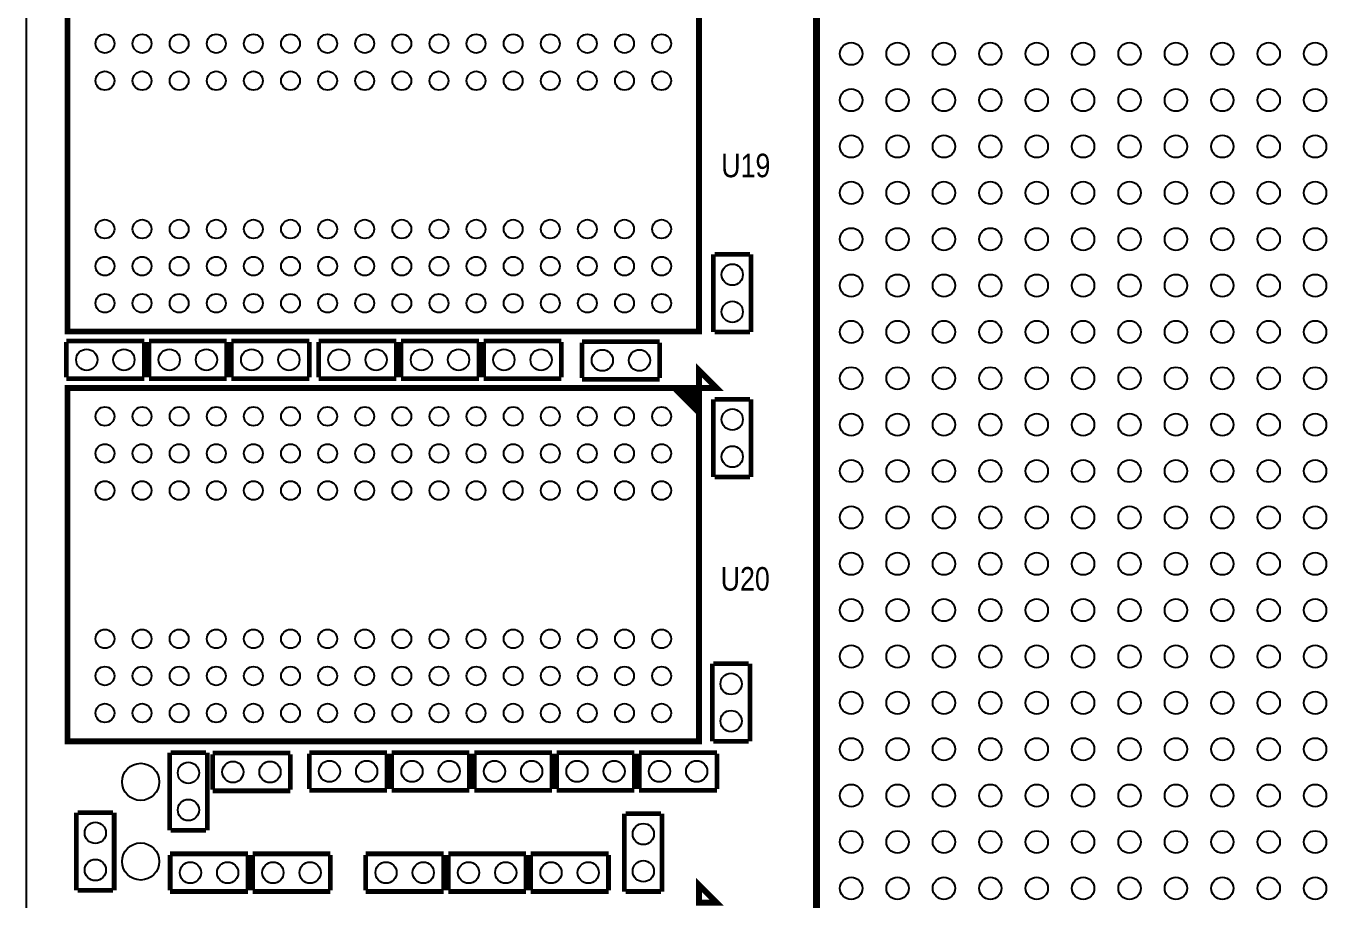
# Model space of a CAD drawing. Extents: x 0 to 80, y 0 to 80.
# Drawn here: x 0 to 28.44, y 38.32 to 57.15 of the extents above; entities that cross this region are included whole.
import ezdxf
from ezdxf.enums import TextEntityAlignment as Align

# ---------------------------------------------------------------- set-up
doc = ezdxf.new("R2010")
doc.units = 0
for name, color, linetype in [('BG_OUTLINE', 2, 'CONTINUOUS'), ('PG_SILKSCREEN_TOP', 3, 'CONTINUOUS'), ('PIN_TOP', 4, 'CONTINUOUS'), ('RD_SILKSCREEN_TOP', 5, 'CONTINUOUS')]:
    doc.layers.add(name, color=color, linetype=linetype)

msp = doc.modelspace()

# ---------------------------------------------------------------- linework, layer by layer
at = {"layer": 'BG_OUTLINE'}
msp.add_lwpolyline([(0, 0), (0, 79.99984), (79.99984, 79.99984), (79.99984, 0)], close=True, dxfattribs=at)
at = {"layer": 'PG_SILKSCREEN_TOP'}
for points, const_width in [([(59.527694, 20.812506), (59.527694, 63.312294), (17.027906, 63.312294), (17.027906, 20.812506)], 0.150114), ([(14.499844, 50.5714), (14.499844, 58.1914), (0.885444, 58.1914), (0.885444, 50.5714)], 0.127), ([(14.499844, 49.3522), (14.880844, 49.3522), (14.499844, 49.7332)], 0.127), ([(14.499844, 41.7322), (14.499844, 49.3522), (0.885444, 49.3522), (0.885444, 41.7322)], 0.127), ([(14.499844, 38.2524), (14.880844, 38.2524), (14.499844, 38.6334)], 0.127)]:
    msp.add_lwpolyline(points, close=True, dxfattribs=dict(at, const_width=const_width))
for points, const_width in [([(14.8082, 50.5587), (14.8082, 52.2351)], 0.1016), ([(14.8336, 52.2351), (15.5956, 52.2351)], 0.1016), ([(15.621, 52.2351), (15.621, 50.5587)], 0.1016), ([(0.8636, 50.3682), (2.54, 50.3682)], 0.1016), ([(0.8636, 49.5808), (0.8636, 50.3428)], 0.1016), ([(2.54, 50.3428), (2.54, 49.5808)], 0.1016), ([(2.6416, 50.3682), (4.318, 50.3682)], 0.1016), ([(2.6416, 49.5808), (2.6416, 50.3428)], 0.1016), ([(4.318, 50.3428), (4.318, 49.5808)], 0.1016), ([(4.4196, 50.3682), (6.096, 50.3682)], 0.1016), ([(4.4196, 49.5808), (4.4196, 50.3428)], 0.1016), ([(6.096, 50.3428), (6.096, 49.5808)], 0.1016), ([(6.2992, 50.3682), (7.9756, 50.3682)], 0.1016), ([(6.2992, 49.5808), (6.2992, 50.3428)], 0.1016), ([(7.9756, 50.3428), (7.9756, 49.5808)], 0.1016), ([(8.0772, 50.3682), (9.7536, 50.3682)], 0.1016), ([(8.0772, 49.5808), (8.0772, 50.3428)], 0.1016), ([(9.7536, 50.3428), (9.7536, 49.5808)], 0.1016), ([(9.8552, 50.3682), (11.5316, 50.3682)], 0.1016), ([(9.8552, 49.5808), (9.8552, 50.3428)], 0.1016), ([(11.5316, 50.3428), (11.5316, 49.5808)], 0.1016), ([(11.9761, 50.3555), (13.6525, 50.3555)], 0.1016), ([(11.9761, 49.5681), (11.9761, 50.3301)], 0.1016), ([(13.6525, 50.3301), (13.6525, 49.5681)], 0.1016), ([(15.5956, 50.5587), (14.8336, 50.5587)], 0.1016), ([(2.54, 49.5554), (0.8636, 49.5554)], 0.1016), ([(4.318, 49.5554), (2.6416, 49.5554)], 0.1016), ([(6.096, 49.5554), (4.4196, 49.5554)], 0.1016), ([(7.9756, 49.5554), (6.2992, 49.5554)], 0.1016), ([(9.7536, 49.5554), (8.0772, 49.5554)], 0.1016), ([(11.5316, 49.5554), (9.8552, 49.5554)], 0.1016), ([(13.6525, 49.5427), (11.9761, 49.5427)], 0.1016), ([(13.991844, 49.3268), (14.474444, 48.8442), (14.474444, 48.9712), (14.144244, 49.3014), (14.245844, 49.3014), (14.449044, 49.0982), (14.499844, 49.149), (14.499844, 49.3522), (14.347444, 49.3522), (14.347444, 49.3268), (14.474444, 49.1998)], 0.127), ([(14.8082, 47.4345), (14.8082, 49.1109)], 0.1016), ([(14.8336, 49.1109), (15.5956, 49.1109)], 0.1016), ([(15.621, 49.1109), (15.621, 47.4345)], 0.1016), ([(15.5956, 47.4345), (14.8336, 47.4345)], 0.1016), ([(14.7828, 41.7322), (14.7828, 43.4086)], 0.1016), ([(14.8082, 43.4086), (15.5702, 43.4086)], 0.1016), ([(15.5956, 43.4086), (15.5956, 41.7322)], 0.1016), ([(3.0861, 39.8145), (3.0861, 41.4909)], 0.1016), ([(3.1115, 41.4909), (3.8735, 41.4909)], 0.1016), ([(3.8989, 41.4909), (3.8989, 39.8145)], 0.1016), ([(4.0132, 41.4782), (5.6896, 41.4782)], 0.1016), ([(6.096, 41.4909), (7.7724, 41.4909)], 0.1016), ([(6.096, 40.7035), (6.096, 41.4655)], 0.1016), ([(7.7724, 41.4655), (7.7724, 40.7035)], 0.1016), ([(7.874, 41.4909), (9.5504, 41.4909)], 0.1016), ([(7.874, 40.7035), (7.874, 41.4655)], 0.1016), ([(9.5504, 41.4655), (9.5504, 40.7035)], 0.1016), ([(9.652, 41.4909), (11.3284, 41.4909)], 0.1016), ([(9.652, 40.7035), (9.652, 41.4655)], 0.1016), ([(11.3284, 41.4655), (11.3284, 40.7035)], 0.1016), ([(11.43, 41.4909), (13.1064, 41.4909)], 0.1016), ([(11.43, 40.7035), (11.43, 41.4655)], 0.1016), ([(13.1064, 41.4655), (13.1064, 40.7035)], 0.1016), ([(13.208, 41.4909), (14.8844, 41.4909)], 0.1016), ([(13.208, 40.7035), (13.208, 41.4655)], 0.1016), ([(15.5702, 41.7322), (14.8082, 41.7322)], 0.1016), ([(14.8844, 41.4655), (14.8844, 40.7035)], 0.1016), ([(4.0132, 40.6908), (4.0132, 41.4528)], 0.1016), ([(5.6896, 41.4528), (5.6896, 40.6908)], 0.1016), ([(5.6896, 40.6654), (4.0132, 40.6654)], 0.1016), ([(7.7724, 40.6781), (6.096, 40.6781)], 0.1016), ([(9.5504, 40.6781), (7.874, 40.6781)], 0.1016), ([(11.3284, 40.6781), (9.652, 40.6781)], 0.1016), ([(13.1064, 40.6781), (11.43, 40.6781)], 0.1016), ([(14.8844, 40.6781), (13.208, 40.6781)], 0.1016), ([(1.0795, 38.5191), (1.0795, 40.1955)], 0.1016), ([(1.1049, 40.1955), (1.8669, 40.1955)], 0.1016), ([(1.8923, 40.1955), (1.8923, 38.5191)], 0.1016), ([(12.8905, 38.4937), (12.8905, 40.1701)], 0.1016), ([(12.9159, 40.1701), (13.6779, 40.1701)], 0.1016), ([(13.7033, 40.1701), (13.7033, 38.4937)], 0.1016), ([(3.8735, 39.8145), (3.1115, 39.8145)], 0.1016), ([(3.0988, 39.3065), (4.7752, 39.3065)], 0.1016), ([(3.0988, 38.5191), (3.0988, 39.2811)], 0.1016), ([(4.7752, 39.2811), (4.7752, 38.5191)], 0.1016), ([(4.8768, 39.3065), (6.5532, 39.3065)], 0.1016), ([(4.8768, 38.5191), (4.8768, 39.2811)], 0.1016), ([(6.5532, 39.2811), (6.5532, 38.5191)], 0.1016), ([(7.3152, 39.3065), (8.9916, 39.3065)], 0.1016), ([(7.3152, 38.5191), (7.3152, 39.2811)], 0.1016), ([(8.9916, 39.2811), (8.9916, 38.5191)], 0.1016), ([(9.0932, 39.3065), (10.7696, 39.3065)], 0.1016), ([(9.0932, 38.5191), (9.0932, 39.2811)], 0.1016), ([(10.7696, 39.2811), (10.7696, 38.5191)], 0.1016), ([(10.8712, 39.3065), (12.5476, 39.3065)], 0.1016), ([(10.8712, 38.5191), (10.8712, 39.2811)], 0.1016), ([(12.5476, 39.2811), (12.5476, 38.5191)], 0.1016), ([(1.8669, 38.5191), (1.1049, 38.5191)], 0.1016), ([(4.7752, 38.4937), (3.0988, 38.4937)], 0.1016), ([(6.5532, 38.4937), (4.8768, 38.4937)], 0.1016), ([(8.9916, 38.4937), (7.3152, 38.4937)], 0.1016), ([(10.7696, 38.4937), (9.0932, 38.4937)], 0.1016), ([(12.5476, 38.4937), (10.8712, 38.4937)], 0.1016), ([(13.6779, 38.4937), (12.9159, 38.4937)], 0.1016)]:
    msp.add_lwpolyline(points, dxfattribs=dict(at, const_width=const_width))
at = {"layer": 'PIN_TOP'}
for centre, radius in [((1.692656, 56.781446), 0.2032), ((2.492756, 56.781446), 0.2032), ((3.292602, 56.781446), 0.2032), ((4.092702, 56.781446), 0.2032), ((4.892548, 56.781446), 0.2032), ((5.692648, 56.781446), 0.2032), ((6.492748, 56.781446), 0.2032), ((7.292594, 56.781446), 0.2032), ((8.092694, 56.781446), 0.2032), ((8.89254, 56.781446), 0.2032), ((9.69264, 56.781446), 0.2032), ((10.49274, 56.781446), 0.2032), ((11.292586, 56.781446), 0.2032), ((12.092686, 56.781446), 0.2032), ((12.892532, 56.781446), 0.2032), ((13.692632, 56.781446), 0.2032), ((17.777714, 56.562498), 0.2413), ((18.777712, 56.562498), 0.2413), ((19.77771, 56.562498), 0.2413), ((20.777708, 56.562498), 0.2413), ((21.777706, 56.562498), 0.2413), ((22.777704, 56.562498), 0.2413), ((23.777702, 56.562498), 0.2413), ((24.7777, 56.562498), 0.2413), ((25.777698, 56.562498), 0.2413), ((26.777696, 56.562498), 0.2413), ((27.777694, 56.562498), 0.2413), ((1.692656, 55.981346), 0.2032), ((2.492756, 55.981346), 0.2032), ((3.292602, 55.981346), 0.2032), ((4.092702, 55.981346), 0.2032), ((4.892548, 55.981346), 0.2032), ((5.692648, 55.981346), 0.2032), ((6.492748, 55.981346), 0.2032), ((7.292594, 55.981346), 0.2032), ((8.092694, 55.981346), 0.2032), ((8.89254, 55.981346), 0.2032), ((9.69264, 55.981346), 0.2032), ((10.49274, 55.981346), 0.2032), ((11.292586, 55.981346), 0.2032), ((12.092686, 55.981346), 0.2032), ((12.892532, 55.981346), 0.2032), ((13.692632, 55.981346), 0.2032), ((17.777714, 55.5625), 0.2413), ((18.777712, 55.5625), 0.2413), ((19.77771, 55.5625), 0.2413), ((20.777708, 55.5625), 0.2413), ((21.777706, 55.5625), 0.2413), ((22.777704, 55.5625), 0.2413), ((23.777702, 55.5625), 0.2413), ((24.7777, 55.5625), 0.2413), ((25.777698, 55.5625), 0.2413), ((26.777696, 55.5625), 0.2413), ((27.777694, 55.5625), 0.2413), ((17.777714, 54.562502), 0.2413), ((18.777712, 54.562502), 0.2413), ((19.77771, 54.562502), 0.2413), ((20.777708, 54.562502), 0.2413), ((21.777706, 54.562502), 0.2413), ((22.777704, 54.562502), 0.2413), ((23.777702, 54.562502), 0.2413), ((24.7777, 54.562502), 0.2413), ((25.777698, 54.562502), 0.2413), ((26.777696, 54.562502), 0.2413), ((27.777694, 54.562502), 0.2413), ((17.777714, 53.562504), 0.2413), ((18.777712, 53.562504), 0.2413), ((19.77771, 53.562504), 0.2413), ((20.777708, 53.562504), 0.2413), ((21.777706, 53.562504), 0.2413), ((22.777704, 53.562504), 0.2413), ((23.777702, 53.562504), 0.2413), ((24.7777, 53.562504), 0.2413), ((25.777698, 53.562504), 0.2413), ((26.777696, 53.562504), 0.2413), ((27.777694, 53.562504), 0.2413), ((1.692656, 52.781454), 0.2032), ((2.492756, 52.781454), 0.2032), ((3.292602, 52.781454), 0.2032), ((4.092702, 52.781454), 0.2032), ((4.892548, 52.781454), 0.2032), ((5.692648, 52.781454), 0.2032), ((6.492748, 52.781454), 0.2032), ((7.292594, 52.781454), 0.2032), ((8.092694, 52.781454), 0.2032), ((8.89254, 52.781454), 0.2032), ((9.69264, 52.781454), 0.2032), ((10.49274, 52.781454), 0.2032), ((11.292586, 52.781454), 0.2032), ((12.092686, 52.781454), 0.2032), ((12.892532, 52.781454), 0.2032), ((13.692632, 52.781454), 0.2032), ((17.777714, 52.562506), 0.2413), ((18.777712, 52.562506), 0.2413), ((19.77771, 52.562506), 0.2413), ((20.777708, 52.562506), 0.2413), ((21.777706, 52.562506), 0.2413), ((22.777704, 52.562506), 0.2413), ((23.777702, 52.562506), 0.2413), ((24.7777, 52.562506), 0.2413), ((25.777698, 52.562506), 0.2413), ((26.777696, 52.562506), 0.2413), ((27.777694, 52.562506), 0.2413), ((1.692656, 51.981354), 0.2032), ((2.492756, 51.981354), 0.2032), ((3.292602, 51.981354), 0.2032), ((4.092702, 51.981354), 0.2032), ((4.892548, 51.981354), 0.2032), ((5.692648, 51.981354), 0.2032), ((6.492748, 51.981354), 0.2032), ((7.292594, 51.981354), 0.2032), ((8.092694, 51.981354), 0.2032), ((8.89254, 51.981354), 0.2032), ((9.69264, 51.981354), 0.2032), ((10.49274, 51.981354), 0.2032), ((11.292586, 51.981354), 0.2032), ((12.092686, 51.981354), 0.2032), ((12.892532, 51.981354), 0.2032), ((13.692632, 51.981354), 0.2032), ((15.2146, 51.797712), 0.2286), ((17.777714, 51.562508), 0.2413), ((18.777712, 51.562508), 0.2413), ((19.77771, 51.562508), 0.2413), ((20.777708, 51.562508), 0.2413), ((21.777706, 51.562508), 0.2413), ((22.777704, 51.562508), 0.2413), ((23.777702, 51.562508), 0.2413), ((24.7777, 51.562508), 0.2413), ((25.777698, 51.562508), 0.2413), ((26.777696, 51.562508), 0.2413), ((27.777694, 51.562508), 0.2413), ((1.692656, 51.181508), 0.2032), ((2.492756, 51.181508), 0.2032), ((3.292602, 51.181508), 0.2032), ((4.092702, 51.181508), 0.2032), ((4.892548, 51.181508), 0.2032), ((5.692648, 51.181508), 0.2032), ((6.492748, 51.181508), 0.2032), ((7.292594, 51.181508), 0.2032), ((8.092694, 51.181508), 0.2032), ((8.89254, 51.181508), 0.2032), ((9.69264, 51.181508), 0.2032), ((10.49274, 51.181508), 0.2032), ((11.292586, 51.181508), 0.2032), ((12.092686, 51.181508), 0.2032), ((12.892532, 51.181508), 0.2032), ((13.692632, 51.181508), 0.2032), ((15.2146, 50.996088), 0.2286), ((17.777714, 50.56251), 0.2413), ((18.777712, 50.56251), 0.2413), ((19.77771, 50.56251), 0.2413), ((20.777708, 50.56251), 0.2413), ((21.777706, 50.56251), 0.2413), ((22.777704, 50.56251), 0.2413), ((23.777702, 50.56251), 0.2413), ((24.7777, 50.56251), 0.2413), ((25.777698, 50.56251), 0.2413), ((26.777696, 50.56251), 0.2413), ((27.777694, 50.56251), 0.2413), ((1.300988, 49.9618), 0.2286), ((2.102612, 49.9618), 0.2286), ((3.078988, 49.9618), 0.2286), ((3.880612, 49.9618), 0.2286), ((4.856988, 49.9618), 0.2286), ((5.658612, 49.9618), 0.2286), ((6.736588, 49.9618), 0.2286), ((7.538212, 49.9618), 0.2286), ((8.514588, 49.9618), 0.2286), ((9.316212, 49.9618), 0.2286), ((10.292588, 49.9618), 0.2286), ((11.094212, 49.9618), 0.2286), ((12.413488, 49.9491), 0.2286), ((13.215112, 49.9491), 0.2286), ((17.777714, 49.562512), 0.2413), ((18.777712, 49.562512), 0.2413), ((19.77771, 49.562512), 0.2413), ((20.777708, 49.562512), 0.2413), ((21.777706, 49.562512), 0.2413), ((22.777704, 49.562512), 0.2413), ((23.777702, 49.562512), 0.2413), ((24.7777, 49.562512), 0.2413), ((25.777698, 49.562512), 0.2413), ((26.777696, 49.562512), 0.2413), ((27.777694, 49.562512), 0.2413), ((1.692656, 48.742092), 0.2032), ((2.492756, 48.742092), 0.2032), ((3.292602, 48.742092), 0.2032), ((4.092702, 48.742092), 0.2032), ((4.892548, 48.742092), 0.2032), ((5.692648, 48.742092), 0.2032), ((6.492748, 48.742092), 0.2032), ((7.292594, 48.742092), 0.2032), ((8.092694, 48.742092), 0.2032), ((8.89254, 48.742092), 0.2032), ((9.69264, 48.742092), 0.2032), ((10.49274, 48.742092), 0.2032), ((11.292586, 48.742092), 0.2032), ((12.092686, 48.742092), 0.2032), ((12.892532, 48.742092), 0.2032), ((13.692632, 48.742092), 0.2032), ((15.2146, 48.673512), 0.2286), ((17.777714, 48.562514), 0.2413), ((18.777712, 48.562514), 0.2413), ((19.77771, 48.562514), 0.2413), ((20.777708, 48.562514), 0.2413), ((21.777706, 48.562514), 0.2413), ((22.777704, 48.562514), 0.2413), ((23.777702, 48.562514), 0.2413), ((24.7777, 48.562514), 0.2413), ((25.777698, 48.562514), 0.2413), ((26.777696, 48.562514), 0.2413), ((27.777694, 48.562514), 0.2413), ((1.692656, 47.942246), 0.2032), ((2.492756, 47.942246), 0.2032), ((3.292602, 47.942246), 0.2032), ((4.092702, 47.942246), 0.2032), ((4.892548, 47.942246), 0.2032), ((5.692648, 47.942246), 0.2032), ((6.492748, 47.942246), 0.2032), ((7.292594, 47.942246), 0.2032), ((8.092694, 47.942246), 0.2032), ((8.89254, 47.942246), 0.2032), ((9.69264, 47.942246), 0.2032), ((10.49274, 47.942246), 0.2032), ((11.292586, 47.942246), 0.2032), ((12.092686, 47.942246), 0.2032), ((12.892532, 47.942246), 0.2032), ((13.692632, 47.942246), 0.2032), ((15.2146, 47.871888), 0.2286), ((17.777714, 47.562516), 0.2413), ((18.777712, 47.562516), 0.2413), ((19.77771, 47.562516), 0.2413), ((20.777708, 47.562516), 0.2413), ((21.777706, 47.562516), 0.2413), ((22.777704, 47.562516), 0.2413), ((23.777702, 47.562516), 0.2413), ((24.7777, 47.562516), 0.2413), ((25.777698, 47.562516), 0.2413), ((26.777696, 47.562516), 0.2413), ((27.777694, 47.562516), 0.2413), ((1.692656, 47.142146), 0.2032), ((2.492756, 47.142146), 0.2032), ((3.292602, 47.142146), 0.2032), ((4.092702, 47.142146), 0.2032), ((4.892548, 47.142146), 0.2032), ((5.692648, 47.142146), 0.2032), ((6.492748, 47.142146), 0.2032), ((7.292594, 47.142146), 0.2032), ((8.092694, 47.142146), 0.2032), ((8.89254, 47.142146), 0.2032), ((9.69264, 47.142146), 0.2032), ((10.49274, 47.142146), 0.2032), ((11.292586, 47.142146), 0.2032), ((12.092686, 47.142146), 0.2032), ((12.892532, 47.142146), 0.2032), ((13.692632, 47.142146), 0.2032), ((17.777714, 46.562518), 0.2413), ((18.777712, 46.562518), 0.2413), ((19.77771, 46.562518), 0.2413), ((20.777708, 46.562518), 0.2413), ((21.777706, 46.562518), 0.2413), ((22.777704, 46.562518), 0.2413), ((23.777702, 46.562518), 0.2413), ((24.7777, 46.562518), 0.2413), ((25.777698, 46.562518), 0.2413), ((26.777696, 46.562518), 0.2413), ((27.777694, 46.562518), 0.2413), ((17.777714, 45.56252), 0.2413), ((18.777712, 45.56252), 0.2413), ((19.77771, 45.56252), 0.2413), ((20.777708, 45.56252), 0.2413), ((21.777706, 45.56252), 0.2413), ((22.777704, 45.56252), 0.2413), ((23.777702, 45.56252), 0.2413), ((24.7777, 45.56252), 0.2413), ((25.777698, 45.56252), 0.2413), ((26.777696, 45.56252), 0.2413), ((27.777694, 45.56252), 0.2413), ((17.777714, 44.562522), 0.2413), ((18.777712, 44.562522), 0.2413), ((19.77771, 44.562522), 0.2413), ((20.777708, 44.562522), 0.2413), ((21.777706, 44.562522), 0.2413), ((22.777704, 44.562522), 0.2413), ((23.777702, 44.562522), 0.2413), ((24.7777, 44.562522), 0.2413), ((25.777698, 44.562522), 0.2413), ((26.777696, 44.562522), 0.2413), ((27.777694, 44.562522), 0.2413), ((1.692656, 43.942254), 0.2032), ((2.492756, 43.942254), 0.2032), ((3.292602, 43.942254), 0.2032), ((4.092702, 43.942254), 0.2032), ((4.892548, 43.942254), 0.2032), ((5.692648, 43.942254), 0.2032), ((6.492748, 43.942254), 0.2032), ((7.292594, 43.942254), 0.2032), ((8.092694, 43.942254), 0.2032), ((8.89254, 43.942254), 0.2032), ((9.69264, 43.942254), 0.2032), ((10.49274, 43.942254), 0.2032), ((11.292586, 43.942254), 0.2032), ((12.092686, 43.942254), 0.2032), ((12.892532, 43.942254), 0.2032), ((13.692632, 43.942254), 0.2032), ((17.777714, 43.562524), 0.2413), ((18.777712, 43.562524), 0.2413), ((19.77771, 43.562524), 0.2413), ((20.777708, 43.562524), 0.2413), ((21.777706, 43.562524), 0.2413), ((22.777704, 43.562524), 0.2413), ((23.777702, 43.562524), 0.2413), ((24.7777, 43.562524), 0.2413), ((25.777698, 43.562524), 0.2413), ((26.777696, 43.562524), 0.2413), ((27.777694, 43.562524), 0.2413), ((1.692656, 43.142154), 0.2032), ((2.492756, 43.142154), 0.2032), ((3.292602, 43.142154), 0.2032), ((4.092702, 43.142154), 0.2032), ((4.892548, 43.142154), 0.2032), ((5.692648, 43.142154), 0.2032), ((6.492748, 43.142154), 0.2032), ((7.292594, 43.142154), 0.2032), ((8.092694, 43.142154), 0.2032), ((8.89254, 43.142154), 0.2032), ((9.69264, 43.142154), 0.2032), ((10.49274, 43.142154), 0.2032), ((11.292586, 43.142154), 0.2032), ((12.092686, 43.142154), 0.2032), ((12.892532, 43.142154), 0.2032), ((13.692632, 43.142154), 0.2032), ((15.1892, 42.971212), 0.2286), ((17.777714, 42.562526), 0.2413), ((18.777712, 42.562526), 0.2413), ((19.77771, 42.562526), 0.2413), ((20.777708, 42.562526), 0.2413), ((21.777706, 42.562526), 0.2413), ((22.777704, 42.562526), 0.2413), ((23.777702, 42.562526), 0.2413), ((24.7777, 42.562526), 0.2413), ((25.777698, 42.562526), 0.2413), ((26.777696, 42.562526), 0.2413), ((27.777694, 42.562526), 0.2413), ((1.692656, 42.342308), 0.2032), ((2.492756, 42.342308), 0.2032), ((3.292602, 42.342308), 0.2032), ((4.092702, 42.342308), 0.2032), ((4.892548, 42.342308), 0.2032), ((5.692648, 42.342308), 0.2032), ((6.492748, 42.342308), 0.2032), ((7.292594, 42.342308), 0.2032), ((8.092694, 42.342308), 0.2032), ((8.89254, 42.342308), 0.2032), ((9.69264, 42.342308), 0.2032), ((10.49274, 42.342308), 0.2032), ((11.292586, 42.342308), 0.2032), ((12.092686, 42.342308), 0.2032), ((12.892532, 42.342308), 0.2032), ((13.692632, 42.342308), 0.2032), ((15.1892, 42.169588), 0.2286), ((17.777714, 41.562274), 0.2413), ((18.777712, 41.562274), 0.2413), ((19.77771, 41.562274), 0.2413), ((20.777708, 41.562274), 0.2413), ((21.777706, 41.562274), 0.2413), ((22.777704, 41.562274), 0.2413), ((23.777702, 41.562274), 0.2413), ((24.7777, 41.562274), 0.2413), ((25.777698, 41.562274), 0.2413), ((26.777696, 41.562274), 0.2413), ((27.777694, 41.562274), 0.2413), ((2.464054, 40.858694), 0.40005), ((3.4925, 41.053512), 0.2286), ((4.450588, 41.0718), 0.2286), ((5.252212, 41.0718), 0.2286), ((6.533388, 41.0845), 0.2286), ((7.335012, 41.0845), 0.2286), ((8.311388, 41.0845), 0.2286), ((9.113012, 41.0845), 0.2286), ((10.089388, 41.0845), 0.2286), ((10.891012, 41.0845), 0.2286), ((11.867388, 41.0845), 0.2286), ((12.669012, 41.0845), 0.2286), ((13.645388, 41.0845), 0.2286), ((14.447012, 41.0845), 0.2286), ((17.777714, 40.562276), 0.2413), ((18.777712, 40.562276), 0.2413), ((19.77771, 40.562276), 0.2413), ((20.777708, 40.562276), 0.2413), ((21.777706, 40.562276), 0.2413), ((22.777704, 40.562276), 0.2413), ((23.777702, 40.562276), 0.2413), ((24.7777, 40.562276), 0.2413), ((25.777698, 40.562276), 0.2413), ((26.777696, 40.562276), 0.2413), ((27.777694, 40.562276), 0.2413), ((3.4925, 40.251888), 0.2286), ((1.4859, 39.758112), 0.2286), ((13.2969, 39.732712), 0.2286), ((2.464054, 39.141146), 0.40005), ((17.777714, 39.562278), 0.2413), ((18.777712, 39.562278), 0.2413), ((19.77771, 39.562278), 0.2413), ((20.777708, 39.562278), 0.2413), ((21.777706, 39.562278), 0.2413), ((22.777704, 39.562278), 0.2413), ((23.777702, 39.562278), 0.2413), ((24.7777, 39.562278), 0.2413), ((25.777698, 39.562278), 0.2413), ((26.777696, 39.562278), 0.2413), ((27.777694, 39.562278), 0.2413), ((1.4859, 38.956488), 0.2286), ((3.536188, 38.9001), 0.2286), ((4.337812, 38.9001), 0.2286), ((5.314188, 38.9001), 0.2286), ((6.115812, 38.9001), 0.2286), ((7.752588, 38.9001), 0.2286), ((8.554212, 38.9001), 0.2286), ((9.530588, 38.9001), 0.2286), ((10.332212, 38.9001), 0.2286), ((11.308588, 38.9001), 0.2286), ((12.110212, 38.9001), 0.2286), ((13.2969, 38.931088), 0.2286), ((17.777714, 38.56228), 0.2413), ((18.777712, 38.56228), 0.2413), ((19.77771, 38.56228), 0.2413), ((20.777708, 38.56228), 0.2413), ((21.777706, 38.56228), 0.2413), ((22.777704, 38.56228), 0.2413), ((23.777702, 38.56228), 0.2413), ((24.7777, 38.56228), 0.2413), ((25.777698, 38.56228), 0.2413), ((26.777696, 38.56228), 0.2413), ((27.777694, 38.56228), 0.2413)]:
    msp.add_circle(centre, radius, dxfattribs=at)

# ---------------------------------------------------------------- texts
at = {"layer": 'RD_SILKSCREEN_TOP', "width": 0.85}
for s, p in [('U19', (15.5067, 53.8988)), ('U20', (15.494, 44.9834))]:
    msp.add_text(s, height=0.508, dxfattribs=at).set_placement(p, align=Align.CENTER)

doc.saveas('drawing.dxf')
